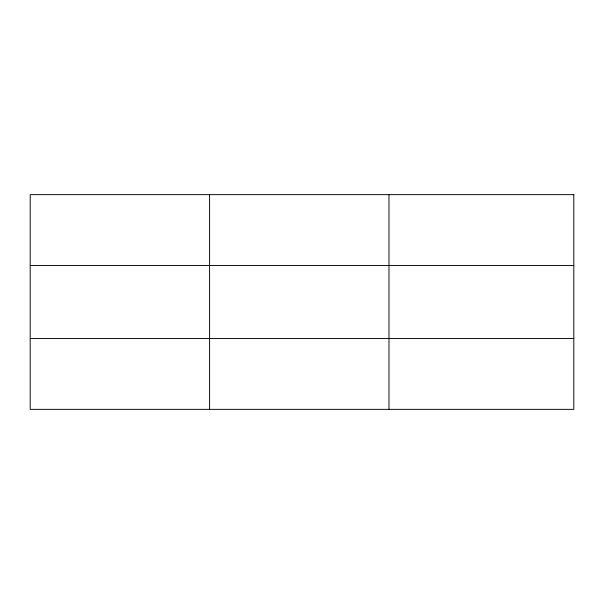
<?xml version="1.0" encoding="UTF-8"?>
<svg xmlns="http://www.w3.org/2000/svg" width="604" height="604" viewBox="0 0 604 604"><rect width="100%" height="100%" fill="white"/><g stroke="black" fill="none" stroke-linecap="round" stroke-linejoin="round"><path stroke-width="0.91" d="M209.588 409.361L209.588 194.639M388.976 409.361L388.976 194.639M30.2 265.496L573.8 265.496M30.2 338.504L573.8 338.504M573.8 194.639L573.8 409.361L30.2 409.361L30.2 194.639L573.8 194.639"/></g></svg>
